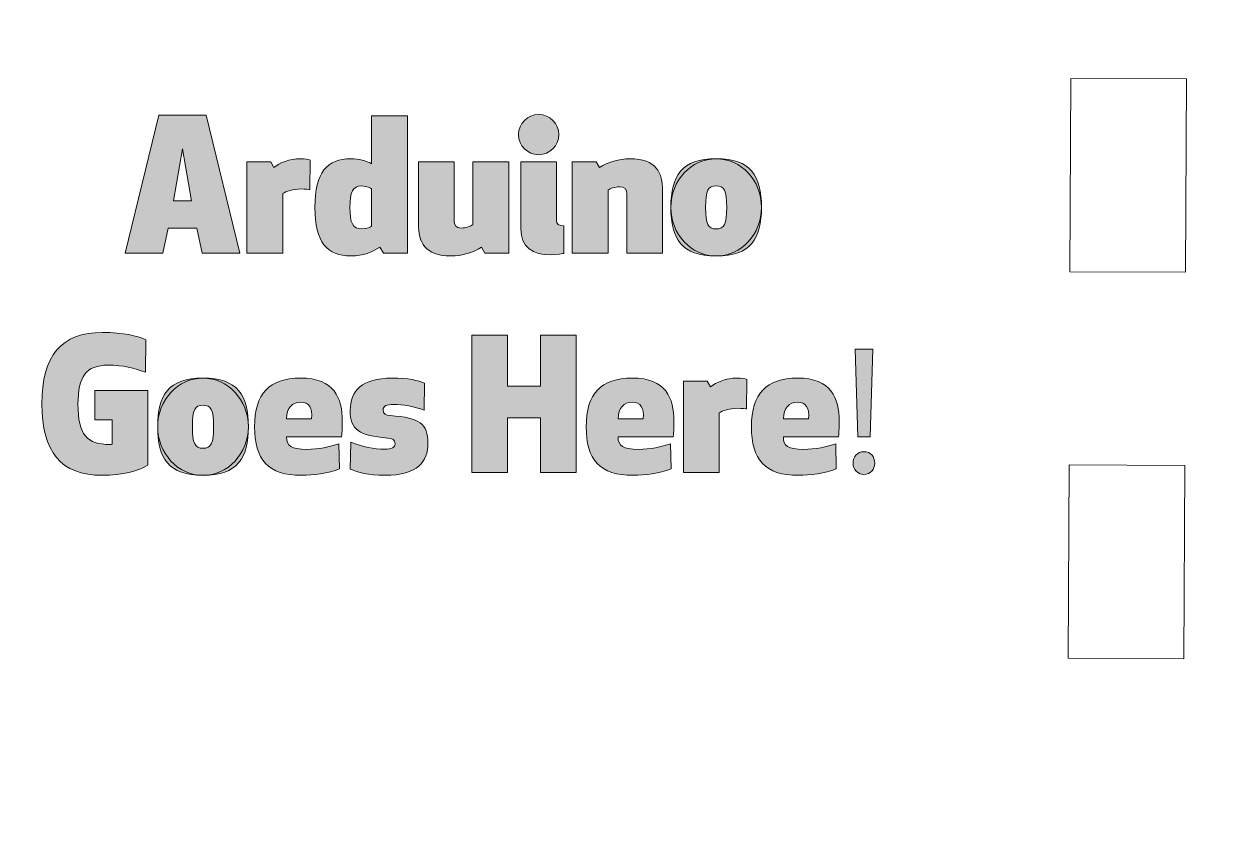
# Model space of a CAD drawing. Header units: millimetres. Extents: x 33 to 239, y -25 to 292.
# Drawn here: x 83.7 to 136.6, y 16.9 to 52.3 of the extents above; entities that cross this region are included whole.
import ezdxf

# ---------------------------------------------------------------- set-up
doc = ezdxf.new("R2010")
doc.units = ezdxf.units.MM
doc.header["$MEASUREMENT"] = 0
doc.layers.add('Layer 1', color=7, linetype='Continuous', lineweight=0)

msp = doc.modelspace()

# ---------------------------------------------------------------- hatches: boundary and pattern name
at = {"layer": 'Layer 1', "true_color": 0x000000, "transparency": 33554687}
h = msp.add_hatch(color=18, dxfattribs=at)
h.dxf.hatch_style = 2
edge = h.paths.add_edge_path()
edge.add_spline(control_points=[(90.032, 43.391), (90.032, 43.391), (89.808, 42.303), (89.808, 42.303), (89.808, 42.303), (88.161, 42.303), (88.161, 42.303), (88.161, 42.303), (89.633, 48.334), (89.633, 48.334), (89.633, 48.334), (91.696, 48.334), (91.696, 48.334), (91.696, 48.334), (93.168, 42.303), (93.168, 42.303), (93.168, 42.303), (91.52, 42.303), (91.52, 42.303), (91.52, 42.303), (91.296, 43.391), (91.296, 43.391), (91.296, 43.391), (90.032, 43.391), (90.032, 43.391)], knot_values=[0, 0, 0, 0, 1, 1, 1, 2, 2, 2, 3, 3, 3, 4, 4, 4, 5, 5, 5, 6, 6, 6, 7, 7, 7, 8, 8, 8, 8], degree=3, periodic=0)
edge = h.paths.add_edge_path()
edge.add_spline(control_points=[(90.665, 46.87), (90.665, 46.87), (90.273, 44.582), (90.273, 44.582), (90.273, 44.582), (91.056, 44.582), (91.056, 44.582), (91.056, 44.582), (90.665, 46.87), (90.665, 46.87)], knot_values=[0, 0, 0, 0, 1, 1, 1, 2, 2, 2, 3, 3, 3, 3], degree=3, periodic=0)
edge.add_line((90.665, 46.87), (90.665, 46.87))
h = msp.add_hatch(color=18, dxfattribs=at)
h.dxf.hatch_style = 2
edge = h.paths.add_edge_path()
edge.add_spline(control_points=[(99.464, 42.303), (99.464, 42.303), (99.296, 42.566), (99.296, 42.566), (98.96, 42.343), (98.568, 42.175), (98.033, 42.175), (96.993, 42.175), (96.456, 42.767), (96.456, 44.302), (96.456, 45.838), (96.993, 46.43), (98.033, 46.43), (98.392, 46.43), (98.688, 46.342), (98.936, 46.214), (98.936, 46.214), (98.936, 48.302), (98.936, 48.302), (98.936, 48.302), (100.504, 48.302), (100.504, 48.302), (100.504, 48.302), (100.504, 42.303), (100.504, 42.303), (100.504, 42.303), (99.464, 42.303), (99.464, 42.303)], knot_values=[0, 0, 0, 0, 1, 1, 1, 2, 2, 2, 3, 3, 3, 4, 4, 4, 5, 5, 5, 6, 6, 6, 7, 7, 7, 8, 8, 8, 9, 9, 9, 9], degree=3, periodic=0)
edge = h.paths.add_edge_path()
edge.add_spline(control_points=[(98.936, 45.118), (98.912, 45.134), (98.729, 45.238), (98.513, 45.238), (98.096, 45.238), (97.992, 44.974), (97.992, 44.302), (97.992, 43.622), (98.096, 43.358), (98.513, 43.358), (98.729, 43.358), (98.912, 43.463), (98.936, 43.478), (98.936, 43.478), (98.936, 45.118), (98.936, 45.118)], knot_values=[0, 0, 0, 0, 1, 1, 1, 2, 2, 2, 3, 3, 3, 4, 4, 4, 5, 5, 5, 5], degree=3, periodic=0)
edge.add_line((98.936, 45.118), (98.936, 45.118))
h = msp.add_hatch(color=18, dxfattribs=at)
h.dxf.hatch_style = 2
edge = h.paths.add_edge_path()
edge.add_spline(control_points=[(106.248, 48.366), (106.736, 48.366), (107.128, 47.974), (107.128, 47.486), (107.128, 46.998), (106.736, 46.606), (106.248, 46.606), (105.761, 46.606), (105.369, 46.998), (105.369, 47.486), (105.369, 47.974), (105.761, 48.366), (106.248, 48.366)], knot_values=[0, 0, 0, 0, 1, 1, 1, 2, 2, 2, 3, 3, 3, 4, 4, 4, 4], degree=3, periodic=0)
edge = h.paths.add_edge_path()
edge.add_spline(control_points=[(107.344, 42.287), (107.344, 42.287), (107.064, 42.223), (106.76, 42.223), (106.009, 42.223), (105.465, 42.559), (105.465, 43.366), (105.465, 43.366), (105.465, 46.302), (105.465, 46.302), (105.465, 46.302), (107.033, 46.302), (107.033, 46.302), (107.033, 46.302), (107.033, 43.734), (107.033, 43.734), (107.033, 43.575), (107.12, 43.495), (107.344, 43.495), (107.344, 43.495), (107.344, 42.287), (107.344, 42.287)], knot_values=[0, 0, 0, 0, 1, 1, 1, 2, 2, 2, 3, 3, 3, 4, 4, 4, 5, 5, 5, 6, 6, 6, 7, 7, 7, 7], degree=3, periodic=0)
edge.add_line((107.344, 42.287), (107.344, 42.287))
h = msp.add_hatch(color=18, dxfattribs=at)
h.dxf.hatch_style = 2
edge = h.paths.add_edge_path()
edge.add_spline(control_points=[(96.24, 45.078), (96.208, 45.086), (96.048, 45.11), (95.848, 45.11), (95.505, 45.11), (95.177, 44.998), (95.048, 44.91), (95.048, 44.91), (95.048, 42.303), (95.048, 42.303), (95.048, 42.303), (93.481, 42.303), (93.481, 42.303), (93.481, 42.303), (93.481, 46.302), (93.481, 46.302), (93.481, 46.302), (94.521, 46.302), (94.521, 46.302), (94.521, 46.302), (94.665, 46.046), (94.665, 46.046), (94.904, 46.254), (95.344, 46.43), (95.824, 46.43), (96.024, 46.43), (96.176, 46.406), (96.256, 46.366), (96.256, 46.366), (96.24, 45.078), (96.24, 45.078)], knot_values=[0, 0, 0, 0, 1, 1, 1, 2, 2, 2, 3, 3, 3, 4, 4, 4, 5, 5, 5, 6, 6, 6, 7, 7, 7, 8, 8, 8, 9, 9, 9, 10, 10, 10, 10], degree=3, periodic=0)
h = msp.add_hatch(color=18, dxfattribs=at)
h.dxf.hatch_style = 2
edge = h.paths.add_edge_path()
edge.add_spline(control_points=[(103.896, 42.303), (103.896, 42.303), (103.752, 42.559), (103.752, 42.559), (103.368, 42.318), (102.896, 42.175), (102.416, 42.175), (101.249, 42.175), (100.985, 42.79), (100.985, 43.575), (100.985, 43.575), (100.985, 46.302), (100.985, 46.302), (100.985, 46.302), (102.553, 46.302), (102.553, 46.302), (102.553, 46.302), (102.553, 43.719), (102.553, 43.719), (102.553, 43.518), (102.64, 43.398), (102.856, 43.398), (103.08, 43.398), (103.264, 43.478), (103.368, 43.542), (103.368, 43.542), (103.368, 46.302), (103.368, 46.302), (103.368, 46.302), (104.936, 46.302), (104.936, 46.302), (104.936, 46.302), (104.936, 42.303), (104.936, 42.303), (104.936, 42.303), (103.896, 42.303), (103.896, 42.303)], knot_values=[0, 0, 0, 0, 1, 1, 1, 2, 2, 2, 3, 3, 3, 4, 4, 4, 5, 5, 5, 6, 6, 6, 7, 7, 7, 8, 8, 8, 9, 9, 9, 10, 10, 10, 11, 11, 11, 12, 12, 12, 12], degree=3, periodic=0)
h = msp.add_hatch(color=18, dxfattribs=at)
h.dxf.hatch_style = 2
edge = h.paths.add_edge_path()
edge.add_spline(control_points=[(108.76, 46.302), (108.76, 46.302), (108.904, 46.046), (108.904, 46.046), (109.288, 46.286), (109.76, 46.43), (110.24, 46.43), (111.408, 46.43), (111.672, 45.814), (111.672, 45.03), (111.672, 45.03), (111.672, 42.303), (111.672, 42.303), (111.672, 42.303), (110.104, 42.303), (110.104, 42.303), (110.104, 42.303), (110.104, 44.886), (110.104, 44.886), (110.104, 45.086), (110.016, 45.206), (109.8, 45.206), (109.576, 45.206), (109.392, 45.126), (109.288, 45.062), (109.288, 45.062), (109.288, 42.303), (109.288, 42.303), (109.288, 42.303), (107.721, 42.303), (107.721, 42.303), (107.721, 42.303), (107.721, 46.302), (107.721, 46.302), (107.721, 46.302), (108.76, 46.302), (108.76, 46.302)], knot_values=[0, 0, 0, 0, 1, 1, 1, 2, 2, 2, 3, 3, 3, 4, 4, 4, 5, 5, 5, 6, 6, 6, 7, 7, 7, 8, 8, 8, 9, 9, 9, 10, 10, 10, 11, 11, 11, 12, 12, 12, 12], degree=3, periodic=0)
h = msp.add_hatch(color=18, dxfattribs=at)
h.dxf.hatch_style = 2
edge = h.paths.add_edge_path()
edge.add_spline(control_points=[(112.032, 44.302), (112.032, 45.686), (112.504, 46.43), (114.016, 46.43), (115.528, 46.43), (116, 45.686), (116, 44.302), (116, 42.919), (115.528, 42.175), (114.016, 42.175), (112.504, 42.175), (112.032, 42.919), (112.032, 44.302)], knot_values=[0, 0, 0, 0, 1, 1, 1, 2, 2, 2, 3, 3, 3, 4, 4, 4, 4], degree=3, periodic=0)
edge = h.paths.add_edge_path()
edge.add_spline(control_points=[(114.48, 44.302), (114.48, 45.038), (114.368, 45.246), (114.016, 45.246), (113.664, 45.246), (113.552, 45.038), (113.552, 44.302), (113.552, 43.567), (113.664, 43.358), (114.016, 43.358), (114.368, 43.358), (114.48, 43.567), (114.48, 44.302)], knot_values=[0, 0, 0, 0, 1, 1, 1, 2, 2, 2, 3, 3, 3, 4, 4, 4, 4], degree=3, periodic=0)
edge.add_line((114.48, 44.302), (114.48, 44.302))
h = msp.add_hatch(color=18, dxfattribs=at)
h.dxf.hatch_style = 2
edge = h.paths.add_edge_path()
edge.add_spline(control_points=[(84.513, 35.702), (84.513, 37.798), (85.337, 38.83), (87.168, 38.83), (88.064, 38.83), (88.68, 38.678), (89.056, 38.51), (89.056, 38.51), (89.04, 37.086), (89.04, 37.086), (88.552, 37.262), (88.072, 37.398), (87.4, 37.398), (86.441, 37.398), (86.088, 36.894), (86.088, 35.694), (86.088, 34.334), (86.496, 33.926), (87.48, 33.926), (87.529, 33.926), (87.584, 33.934), (87.584, 33.934), (87.584, 33.934), (87.584, 35.006), (87.584, 35.006), (87.584, 35.006), (86.833, 35.006), (86.833, 35.006), (86.833, 35.006), (86.833, 36.294), (86.833, 36.294), (86.833, 36.294), (89.152, 36.294), (89.152, 36.294), (89.152, 36.294), (89.152, 33.015), (89.152, 33.015), (88.752, 32.767), (88.032, 32.575), (87.152, 32.575), (85.337, 32.575), (84.513, 33.606), (84.513, 35.702)], knot_values=[0, 0, 0, 0, 1, 1, 1, 2, 2, 2, 3, 3, 3, 4, 4, 4, 5, 5, 5, 6, 6, 6, 7, 7, 7, 8, 8, 8, 9, 9, 9, 10, 10, 10, 11, 11, 11, 12, 12, 12, 13, 13, 13, 14, 14, 14, 14], degree=3, periodic=0)
h = msp.add_hatch(color=18, dxfattribs=at)
h.dxf.hatch_style = 2
h.paths.add_polyline_path([(106.328, 32.702), (106.328, 35.094), (104.888, 35.094), (104.888, 32.702), (103.32, 32.702), (103.32, 38.702), (104.888, 38.702), (104.888, 36.478), (106.328, 36.478), (106.328, 38.702), (107.896, 38.702), (107.896, 32.702)])
h = msp.add_hatch(color=18, dxfattribs=at)
h.dxf.hatch_style = 2
edge = h.paths.add_edge_path()
edge.add_spline(control_points=[(120.008, 33.11), (120.008, 33.398), (120.208, 33.606), (120.48, 33.606), (120.768, 33.606), (120.952, 33.398), (120.952, 33.11), (120.952, 32.83), (120.768, 32.615), (120.48, 32.615), (120.2, 32.615), (120.008, 32.83), (120.008, 33.11)], knot_values=[0, 0, 0, 0, 1, 1, 1, 2, 2, 2, 3, 3, 3, 4, 4, 4, 4], degree=3, periodic=0)
edge = h.paths.add_edge_path()
edge.add_spline(control_points=[(120.208, 34.254), (120.208, 34.254), (120.096, 38.094), (120.096, 38.094), (120.096, 38.094), (120.864, 38.094), (120.864, 38.094), (120.864, 38.094), (120.752, 34.254), (120.752, 34.254), (120.752, 34.254), (120.208, 34.254), (120.208, 34.254)], knot_values=[0, 0, 0, 0, 1, 1, 1, 2, 2, 2, 3, 3, 3, 4, 4, 4, 4], degree=3, periodic=0)
edge.add_line((120.208, 34.254), (120.208, 34.254))
h = msp.add_hatch(color=18, dxfattribs=at)
h.dxf.hatch_style = 2
edge = h.paths.add_edge_path()
edge.add_spline(control_points=[(89.577, 34.702), (89.577, 36.086), (90.049, 36.83), (91.56, 36.83), (93.072, 36.83), (93.544, 36.086), (93.544, 34.702), (93.544, 33.318), (93.072, 32.575), (91.56, 32.575), (90.049, 32.575), (89.577, 33.318), (89.577, 34.702)], knot_values=[0, 0, 0, 0, 1, 1, 1, 2, 2, 2, 3, 3, 3, 4, 4, 4, 4], degree=3, periodic=0)
edge = h.paths.add_edge_path()
edge.add_spline(control_points=[(92.024, 34.702), (92.024, 35.438), (91.912, 35.646), (91.56, 35.646), (91.209, 35.646), (91.097, 35.438), (91.097, 34.702), (91.097, 33.966), (91.209, 33.758), (91.56, 33.758), (91.912, 33.758), (92.024, 33.966), (92.024, 34.702)], knot_values=[0, 0, 0, 0, 1, 1, 1, 2, 2, 2, 3, 3, 3, 4, 4, 4, 4], degree=3, periodic=0)
edge.add_line((92.024, 34.702), (92.024, 34.702))
h = msp.add_hatch(color=18, dxfattribs=at)
h.dxf.hatch_style = 2
edge = h.paths.add_edge_path()
edge.add_spline(control_points=[(95.217, 34.254), (95.2, 33.87), (95.424, 33.711), (96.096, 33.711), (96.608, 33.711), (97.128, 33.822), (97.504, 33.95), (97.504, 33.95), (97.528, 32.854), (97.528, 32.854), (97.04, 32.655), (96.368, 32.575), (95.88, 32.575), (94.4, 32.575), (93.816, 33.254), (93.816, 34.702), (93.816, 36.15), (94.457, 36.83), (95.833, 36.83), (97.304, 36.83), (97.656, 35.958), (97.656, 34.942), (97.656, 34.726), (97.648, 34.486), (97.624, 34.254), (97.624, 34.254), (95.217, 34.254), (95.217, 34.254)], knot_values=[0, 0, 0, 0, 1, 1, 1, 2, 2, 2, 3, 3, 3, 4, 4, 4, 5, 5, 5, 6, 6, 6, 7, 7, 7, 8, 8, 8, 9, 9, 9, 9], degree=3, periodic=0)
edge = h.paths.add_edge_path()
edge.add_spline(control_points=[(95.217, 35.054), (95.217, 35.054), (96.312, 35.054), (96.312, 35.054), (96.368, 35.518), (96.192, 35.774), (95.833, 35.774), (95.48, 35.774), (95.209, 35.534), (95.217, 35.054)], knot_values=[0, 0, 0, 0, 1, 1, 1, 2, 2, 2, 3, 3, 3, 3], degree=3, periodic=0)
edge.add_line((95.217, 35.054), (95.217, 35.054))
h = msp.add_hatch(color=18, dxfattribs=at)
h.dxf.hatch_style = 2
edge = h.paths.add_edge_path()
edge.add_spline(control_points=[(101.232, 35.422), (100.808, 35.59), (100.328, 35.678), (99.888, 35.678), (99.608, 35.678), (99.441, 35.614), (99.441, 35.438), (99.441, 35.254), (99.568, 35.206), (99.752, 35.19), (101.064, 35.086), (101.4, 34.854), (101.4, 33.974), (101.4, 33.182), (100.96, 32.575), (99.528, 32.575), (98.768, 32.575), (98.336, 32.71), (98.001, 32.846), (98.001, 32.846), (98.025, 34.03), (98.025, 34.03), (98.529, 33.822), (99.049, 33.718), (99.513, 33.718), (99.8, 33.718), (99.968, 33.783), (99.968, 33.958), (99.968, 34.142), (99.841, 34.19), (99.648, 34.206), (98.368, 34.318), (98.001, 34.558), (98.001, 35.422), (98.001, 36.262), (98.52, 36.83), (99.824, 36.83), (100.568, 36.83), (100.96, 36.726), (101.256, 36.606), (101.256, 36.606), (101.232, 35.422), (101.232, 35.422)], knot_values=[0, 0, 0, 0, 1, 1, 1, 2, 2, 2, 3, 3, 3, 4, 4, 4, 5, 5, 5, 6, 6, 6, 7, 7, 7, 8, 8, 8, 9, 9, 9, 10, 10, 10, 11, 11, 11, 12, 12, 12, 13, 13, 13, 14, 14, 14, 14], degree=3, periodic=0)
h = msp.add_hatch(color=18, dxfattribs=at)
h.dxf.hatch_style = 2
edge = h.paths.add_edge_path()
edge.add_spline(control_points=[(109.728, 34.254), (109.712, 33.87), (109.936, 33.711), (110.608, 33.711), (111.12, 33.711), (111.64, 33.822), (112.016, 33.95), (112.016, 33.95), (112.04, 32.854), (112.04, 32.854), (111.552, 32.655), (110.88, 32.575), (110.392, 32.575), (108.912, 32.575), (108.328, 33.254), (108.328, 34.702), (108.328, 36.15), (108.968, 36.83), (110.344, 36.83), (111.816, 36.83), (112.168, 35.958), (112.168, 34.942), (112.168, 34.726), (112.16, 34.486), (112.136, 34.254), (112.136, 34.254), (109.728, 34.254), (109.728, 34.254)], knot_values=[0, 0, 0, 0, 1, 1, 1, 2, 2, 2, 3, 3, 3, 4, 4, 4, 5, 5, 5, 6, 6, 6, 7, 7, 7, 8, 8, 8, 9, 9, 9, 9], degree=3, periodic=0)
edge = h.paths.add_edge_path()
edge.add_spline(control_points=[(109.728, 35.054), (109.728, 35.054), (110.824, 35.054), (110.824, 35.054), (110.88, 35.518), (110.704, 35.774), (110.344, 35.774), (109.992, 35.774), (109.72, 35.534), (109.728, 35.054)], knot_values=[0, 0, 0, 0, 1, 1, 1, 2, 2, 2, 3, 3, 3, 3], degree=3, periodic=0)
edge.add_line((109.728, 35.054), (109.728, 35.054))
h = msp.add_hatch(color=18, dxfattribs=at)
h.dxf.hatch_style = 2
edge = h.paths.add_edge_path()
edge.add_spline(control_points=[(115.344, 35.478), (115.312, 35.486), (115.152, 35.51), (114.952, 35.51), (114.608, 35.51), (114.28, 35.398), (114.152, 35.31), (114.152, 35.31), (114.152, 32.702), (114.152, 32.702), (114.152, 32.702), (112.584, 32.702), (112.584, 32.702), (112.584, 32.702), (112.584, 36.702), (112.584, 36.702), (112.584, 36.702), (113.624, 36.702), (113.624, 36.702), (113.624, 36.702), (113.768, 36.446), (113.768, 36.446), (114.008, 36.654), (114.448, 36.83), (114.928, 36.83), (115.128, 36.83), (115.28, 36.806), (115.36, 36.766), (115.36, 36.766), (115.344, 35.478), (115.344, 35.478)], knot_values=[0, 0, 0, 0, 1, 1, 1, 2, 2, 2, 3, 3, 3, 4, 4, 4, 5, 5, 5, 6, 6, 6, 7, 7, 7, 8, 8, 8, 9, 9, 9, 10, 10, 10, 10], degree=3, periodic=0)
h = msp.add_hatch(color=18, dxfattribs=at)
h.dxf.hatch_style = 2
edge = h.paths.add_edge_path()
edge.add_spline(control_points=[(116.96, 34.254), (116.944, 33.87), (117.168, 33.711), (117.84, 33.711), (118.352, 33.711), (118.872, 33.822), (119.248, 33.95), (119.248, 33.95), (119.272, 32.854), (119.272, 32.854), (118.784, 32.655), (118.112, 32.575), (117.624, 32.575), (116.144, 32.575), (115.56, 33.254), (115.56, 34.702), (115.56, 36.15), (116.2, 36.83), (117.576, 36.83), (119.048, 36.83), (119.4, 35.958), (119.4, 34.942), (119.4, 34.726), (119.392, 34.486), (119.368, 34.254), (119.368, 34.254), (116.96, 34.254), (116.96, 34.254)], knot_values=[0, 0, 0, 0, 1, 1, 1, 2, 2, 2, 3, 3, 3, 4, 4, 4, 5, 5, 5, 6, 6, 6, 7, 7, 7, 8, 8, 8, 9, 9, 9, 9], degree=3, periodic=0)
edge = h.paths.add_edge_path()
edge.add_spline(control_points=[(116.96, 35.054), (116.96, 35.054), (118.056, 35.054), (118.056, 35.054), (118.112, 35.518), (117.936, 35.774), (117.576, 35.774), (117.224, 35.774), (116.952, 35.534), (116.96, 35.054)], knot_values=[0, 0, 0, 0, 1, 1, 1, 2, 2, 2, 3, 3, 3, 3], degree=3, periodic=0)
edge.add_line((116.96, 35.054), (116.96, 35.054))

# ---------------------------------------------------------------- linework, layer by layer
at = {"layer": 'Layer 1', "color": 1, "lineweight": 0, "true_color": 0xff0000}
for points in [[(134.593, 49.923), (134.558, 41.465), (129.493, 41.486), (129.529, 49.943)], [(134.487, 24.55), (129.423, 24.57), (129.458, 33.028), (134.523, 33.007)]]:
    msp.add_lwpolyline(points, close=True, dxfattribs=at)
at = {"layer": 'Layer 1', "color": 18, "lineweight": 0, "true_color": 0x000000}
for points in [[(90.032, 43.391), (89.808, 42.303), (88.161, 42.303), (89.633, 48.334), (91.696, 48.334), (93.168, 42.303), (91.52, 42.303), (91.296, 43.391)], [(90.665, 46.87), (90.273, 44.582), (91.056, 44.582)], [(106.328, 32.702), (106.328, 35.094), (104.888, 35.094), (104.888, 32.702), (103.32, 32.702), (103.32, 38.702), (104.888, 38.702), (104.888, 36.478), (106.328, 36.478), (106.328, 38.702), (107.896, 38.702), (107.896, 32.702)], [(120.208, 34.254), (120.096, 38.094), (120.864, 38.094), (120.752, 34.254)]]:
    msp.add_lwpolyline(points, close=True, dxfattribs=at)
at = {"layer": 'Layer 1'}
msp.add_lwpolyline([(106.328, 32.702), (106.328, 35.094), (104.888, 35.094), (104.888, 32.702), (103.32, 32.702), (103.32, 38.702), (104.888, 38.702), (104.888, 36.478), (106.328, 36.478), (106.328, 38.702), (107.896, 38.702), (107.896, 32.702)], close=True, dxfattribs=at)
at = {"layer": 'Layer 1', "color": 18, "lineweight": 0, "true_color": 0x000000}
msp.add_circle((106.248, 47.486), 0.88, dxfattribs=at)
for centre in [(114.016, 44.302), (91.56, 34.702)]:
    msp.add_ellipse(centre, major_axis=(0, 2.128), ratio=0.932319, dxfattribs=at)
at = {"layer": 'Layer 1', "color": 1, "lineweight": 0, "true_color": 0xff0000}
msp.add_open_spline([(55.004, 164.67), (54.505, 164.437), (54.179, 163.824), (53.784, 163.377), (46.689, 155.338), (44.613, 145.648), (46.744, 135.643), (48.354, 128.081), (51.803, 120.848), (54.932, 113.686), (58.843, 104.736), (62.616, 95.68), (60.35, 85.814), (58.883, 79.421), (56.229, 73.208), (53.423, 67.236), (48.821, 57.445), (43.129, 48.144), (38.876, 38.216), (33.754, 26.259), (33.221, 14.122), (41.507, 2.943), (48.409, -6.367), (57.182, -13.356), (67.958, -17.687), (76.767, -21.227), (86.039, -22.716), (95.445, -23.577), (108.229, -24.747), (120.995, -24.729), (133.485, -21.576), (143.405, -19.071), (152.687, -14.934), (159.557, -6.916), (168.937, 4.029), (170.191, 16.693), (165.406, 29.661), (161.427, 40.447), (156.276, 50.827), (151.242, 61.191), (145.86, 72.27), (145.642, 83.103), (151.196, 94.126), (152.902, 97.511), (154.437, 101.029), (155.601, 104.632), (158.061, 112.244), (158.272, 119.884), (154.375, 127.156), (153.012, 129.698), (150.979, 132.424), (147.698, 131.048), (144.843, 129.85), (142.275, 127.936), (141.827, 124.041), (141.455, 120.803), (140.282, 117.562), (138.954, 114.547), (138.613, 113.771), (136.404, 109.205), (131.733, 107.184), (125.484, 104.479), (119.038, 108.172), (118.74, 108.349), (110.098, 113.476), (109.61, 126.344), (109.418, 131.386), (109.333, 133.632), (109.449, 135.482), (109.56, 136.691)], degree=3, knots=[0, 0, 0, 0, 1, 1, 1, 2, 2, 2, 3, 3, 3, 4, 4, 4, 5, 5, 5, 6, 6, 6, 7, 7, 7, 8, 8, 8, 9, 9, 9, 10, 10, 10, 11, 11, 11, 12, 12, 12, 13, 13, 13, 14, 14, 14, 15, 15, 15, 16, 16, 16, 17, 17, 17, 18, 18, 18, 19, 19, 19, 20, 20, 20, 21, 21, 21, 22, 22, 22, 23, 23, 23, 23], dxfattribs=at)
at = {"layer": 'Layer 1'}
for points, knots in [([(90.032, 43.391), (90.032, 43.391), (89.808, 42.303), (89.808, 42.303), (89.808, 42.303), (88.161, 42.303), (88.161, 42.303), (88.161, 42.303), (89.633, 48.334), (89.633, 48.334), (89.633, 48.334), (91.696, 48.334), (91.696, 48.334), (91.696, 48.334), (93.168, 42.303), (93.168, 42.303), (93.168, 42.303), (91.52, 42.303), (91.52, 42.303), (91.52, 42.303), (91.296, 43.391), (91.296, 43.391), (91.296, 43.391), (90.032, 43.391), (90.032, 43.391)], [0, 0, 0, 0, 1, 1, 1, 2, 2, 2, 3, 3, 3, 4, 4, 4, 5, 5, 5, 6, 6, 6, 7, 7, 7, 8, 8, 8, 8]), ([(99.464, 42.303), (99.464, 42.303), (99.296, 42.566), (99.296, 42.566), (98.96, 42.343), (98.568, 42.175), (98.033, 42.175), (96.993, 42.175), (96.456, 42.767), (96.456, 44.302), (96.456, 45.838), (96.993, 46.43), (98.033, 46.43), (98.392, 46.43), (98.688, 46.342), (98.936, 46.214), (98.936, 46.214), (98.936, 48.302), (98.936, 48.302), (98.936, 48.302), (100.504, 48.302), (100.504, 48.302), (100.504, 48.302), (100.504, 42.303), (100.504, 42.303), (100.504, 42.303), (99.464, 42.303), (99.464, 42.303)], [0, 0, 0, 0, 1, 1, 1, 2, 2, 2, 3, 3, 3, 4, 4, 4, 5, 5, 5, 6, 6, 6, 7, 7, 7, 8, 8, 8, 9, 9, 9, 9]), ([(106.248, 48.366), (106.736, 48.366), (107.128, 47.974), (107.128, 47.486), (107.128, 46.998), (106.736, 46.606), (106.248, 46.606), (105.761, 46.606), (105.369, 46.998), (105.369, 47.486), (105.369, 47.974), (105.761, 48.366), (106.248, 48.366)], [0, 0, 0, 0, 1, 1, 1, 2, 2, 2, 3, 3, 3, 4, 4, 4, 4]), ([(90.665, 46.87), (90.665, 46.87), (90.273, 44.582), (90.273, 44.582), (90.273, 44.582), (91.056, 44.582), (91.056, 44.582), (91.056, 44.582), (90.665, 46.87), (90.665, 46.87)], [0, 0, 0, 0, 1, 1, 1, 2, 2, 2, 3, 3, 3, 3]), ([(96.24, 45.078), (96.208, 45.086), (96.048, 45.11), (95.848, 45.11), (95.505, 45.11), (95.177, 44.998), (95.048, 44.91), (95.048, 44.91), (95.048, 42.303), (95.048, 42.303), (95.048, 42.303), (93.481, 42.303), (93.481, 42.303), (93.481, 42.303), (93.481, 46.302), (93.481, 46.302), (93.481, 46.302), (94.521, 46.302), (94.521, 46.302), (94.521, 46.302), (94.665, 46.046), (94.665, 46.046), (94.904, 46.254), (95.344, 46.43), (95.824, 46.43), (96.024, 46.43), (96.176, 46.406), (96.256, 46.366), (96.256, 46.366), (96.24, 45.078), (96.24, 45.078)], [0, 0, 0, 0, 1, 1, 1, 2, 2, 2, 3, 3, 3, 4, 4, 4, 5, 5, 5, 6, 6, 6, 7, 7, 7, 8, 8, 8, 9, 9, 9, 10, 10, 10, 10]), ([(103.896, 42.303), (103.896, 42.303), (103.752, 42.559), (103.752, 42.559), (103.368, 42.318), (102.896, 42.175), (102.416, 42.175), (101.249, 42.175), (100.985, 42.79), (100.985, 43.575), (100.985, 43.575), (100.985, 46.302), (100.985, 46.302), (100.985, 46.302), (102.553, 46.302), (102.553, 46.302), (102.553, 46.302), (102.553, 43.719), (102.553, 43.719), (102.553, 43.518), (102.64, 43.398), (102.856, 43.398), (103.08, 43.398), (103.264, 43.478), (103.368, 43.542), (103.368, 43.542), (103.368, 46.302), (103.368, 46.302), (103.368, 46.302), (104.936, 46.302), (104.936, 46.302), (104.936, 46.302), (104.936, 42.303), (104.936, 42.303), (104.936, 42.303), (103.896, 42.303), (103.896, 42.303)], [0, 0, 0, 0, 1, 1, 1, 2, 2, 2, 3, 3, 3, 4, 4, 4, 5, 5, 5, 6, 6, 6, 7, 7, 7, 8, 8, 8, 9, 9, 9, 10, 10, 10, 11, 11, 11, 12, 12, 12, 12]), ([(107.344, 42.287), (107.344, 42.287), (107.064, 42.223), (106.76, 42.223), (106.009, 42.223), (105.465, 42.559), (105.465, 43.366), (105.465, 43.366), (105.465, 46.302), (105.465, 46.302), (105.465, 46.302), (107.033, 46.302), (107.033, 46.302), (107.033, 46.302), (107.033, 43.734), (107.033, 43.734), (107.033, 43.575), (107.12, 43.495), (107.344, 43.495), (107.344, 43.495), (107.344, 42.287), (107.344, 42.287)], [0, 0, 0, 0, 1, 1, 1, 2, 2, 2, 3, 3, 3, 4, 4, 4, 5, 5, 5, 6, 6, 6, 7, 7, 7, 7]), ([(108.76, 46.302), (108.76, 46.302), (108.904, 46.046), (108.904, 46.046), (109.288, 46.286), (109.76, 46.43), (110.24, 46.43), (111.408, 46.43), (111.672, 45.814), (111.672, 45.03), (111.672, 45.03), (111.672, 42.303), (111.672, 42.303), (111.672, 42.303), (110.104, 42.303), (110.104, 42.303), (110.104, 42.303), (110.104, 44.886), (110.104, 44.886), (110.104, 45.086), (110.016, 45.206), (109.8, 45.206), (109.576, 45.206), (109.392, 45.126), (109.288, 45.062), (109.288, 45.062), (109.288, 42.303), (109.288, 42.303), (109.288, 42.303), (107.721, 42.303), (107.721, 42.303), (107.721, 42.303), (107.721, 46.302), (107.721, 46.302), (107.721, 46.302), (108.76, 46.302), (108.76, 46.302)], [0, 0, 0, 0, 1, 1, 1, 2, 2, 2, 3, 3, 3, 4, 4, 4, 5, 5, 5, 6, 6, 6, 7, 7, 7, 8, 8, 8, 9, 9, 9, 10, 10, 10, 11, 11, 11, 12, 12, 12, 12]), ([(112.032, 44.302), (112.032, 45.686), (112.504, 46.43), (114.016, 46.43), (115.528, 46.43), (116, 45.686), (116, 44.302), (116, 42.919), (115.528, 42.175), (114.016, 42.175), (112.504, 42.175), (112.032, 42.919), (112.032, 44.302)], [0, 0, 0, 0, 1, 1, 1, 2, 2, 2, 3, 3, 3, 4, 4, 4, 4]), ([(98.936, 45.118), (98.912, 45.134), (98.729, 45.238), (98.513, 45.238), (98.096, 45.238), (97.992, 44.974), (97.992, 44.302), (97.992, 43.622), (98.096, 43.358), (98.513, 43.358), (98.729, 43.358), (98.912, 43.463), (98.936, 43.478), (98.936, 43.478), (98.936, 45.118), (98.936, 45.118)], [0, 0, 0, 0, 1, 1, 1, 2, 2, 2, 3, 3, 3, 4, 4, 4, 5, 5, 5, 5]), ([(114.48, 44.302), (114.48, 45.038), (114.368, 45.246), (114.016, 45.246), (113.664, 45.246), (113.552, 45.038), (113.552, 44.302), (113.552, 43.567), (113.664, 43.358), (114.016, 43.358), (114.368, 43.358), (114.48, 43.567), (114.48, 44.302)], [0, 0, 0, 0, 1, 1, 1, 2, 2, 2, 3, 3, 3, 4, 4, 4, 4]), ([(84.513, 35.702), (84.513, 37.798), (85.337, 38.83), (87.168, 38.83), (88.064, 38.83), (88.68, 38.678), (89.056, 38.51), (89.056, 38.51), (89.04, 37.086), (89.04, 37.086), (88.552, 37.262), (88.072, 37.398), (87.4, 37.398), (86.441, 37.398), (86.088, 36.894), (86.088, 35.694), (86.088, 34.334), (86.496, 33.926), (87.48, 33.926), (87.529, 33.926), (87.584, 33.934), (87.584, 33.934), (87.584, 33.934), (87.584, 35.006), (87.584, 35.006), (87.584, 35.006), (86.833, 35.006), (86.833, 35.006), (86.833, 35.006), (86.833, 36.294), (86.833, 36.294), (86.833, 36.294), (89.152, 36.294), (89.152, 36.294), (89.152, 36.294), (89.152, 33.015), (89.152, 33.015), (88.752, 32.767), (88.032, 32.575), (87.152, 32.575), (85.337, 32.575), (84.513, 33.606), (84.513, 35.702)], [0, 0, 0, 0, 1, 1, 1, 2, 2, 2, 3, 3, 3, 4, 4, 4, 5, 5, 5, 6, 6, 6, 7, 7, 7, 8, 8, 8, 9, 9, 9, 10, 10, 10, 11, 11, 11, 12, 12, 12, 13, 13, 13, 14, 14, 14, 14]), ([(120.208, 34.254), (120.208, 34.254), (120.096, 38.094), (120.096, 38.094), (120.096, 38.094), (120.864, 38.094), (120.864, 38.094), (120.864, 38.094), (120.752, 34.254), (120.752, 34.254), (120.752, 34.254), (120.208, 34.254), (120.208, 34.254)], [0, 0, 0, 0, 1, 1, 1, 2, 2, 2, 3, 3, 3, 4, 4, 4, 4]), ([(89.577, 34.702), (89.577, 36.086), (90.049, 36.83), (91.56, 36.83), (93.072, 36.83), (93.544, 36.086), (93.544, 34.702), (93.544, 33.318), (93.072, 32.575), (91.56, 32.575), (90.049, 32.575), (89.577, 33.318), (89.577, 34.702)], [0, 0, 0, 0, 1, 1, 1, 2, 2, 2, 3, 3, 3, 4, 4, 4, 4]), ([(95.217, 34.254), (95.2, 33.87), (95.424, 33.711), (96.096, 33.711), (96.608, 33.711), (97.128, 33.822), (97.504, 33.95), (97.504, 33.95), (97.528, 32.854), (97.528, 32.854), (97.04, 32.655), (96.368, 32.575), (95.88, 32.575), (94.4, 32.575), (93.816, 33.254), (93.816, 34.702), (93.816, 36.15), (94.457, 36.83), (95.833, 36.83), (97.304, 36.83), (97.656, 35.958), (97.656, 34.942), (97.656, 34.726), (97.648, 34.486), (97.624, 34.254), (97.624, 34.254), (95.217, 34.254), (95.217, 34.254)], [0, 0, 0, 0, 1, 1, 1, 2, 2, 2, 3, 3, 3, 4, 4, 4, 5, 5, 5, 6, 6, 6, 7, 7, 7, 8, 8, 8, 9, 9, 9, 9]), ([(101.232, 35.422), (100.808, 35.59), (100.328, 35.678), (99.888, 35.678), (99.608, 35.678), (99.441, 35.614), (99.441, 35.438), (99.441, 35.254), (99.568, 35.206), (99.752, 35.19), (101.064, 35.086), (101.4, 34.854), (101.4, 33.974), (101.4, 33.182), (100.96, 32.575), (99.528, 32.575), (98.768, 32.575), (98.336, 32.71), (98.001, 32.846), (98.001, 32.846), (98.025, 34.03), (98.025, 34.03), (98.529, 33.822), (99.049, 33.718), (99.513, 33.718), (99.8, 33.718), (99.968, 33.783), (99.968, 33.958), (99.968, 34.142), (99.841, 34.19), (99.648, 34.206), (98.368, 34.318), (98.001, 34.558), (98.001, 35.422), (98.001, 36.262), (98.52, 36.83), (99.824, 36.83), (100.568, 36.83), (100.96, 36.726), (101.256, 36.606), (101.256, 36.606), (101.232, 35.422), (101.232, 35.422)], [0, 0, 0, 0, 1, 1, 1, 2, 2, 2, 3, 3, 3, 4, 4, 4, 5, 5, 5, 6, 6, 6, 7, 7, 7, 8, 8, 8, 9, 9, 9, 10, 10, 10, 11, 11, 11, 12, 12, 12, 13, 13, 13, 14, 14, 14, 14]), ([(109.728, 34.254), (109.712, 33.87), (109.936, 33.711), (110.608, 33.711), (111.12, 33.711), (111.64, 33.822), (112.016, 33.95), (112.016, 33.95), (112.04, 32.854), (112.04, 32.854), (111.552, 32.655), (110.88, 32.575), (110.392, 32.575), (108.912, 32.575), (108.328, 33.254), (108.328, 34.702), (108.328, 36.15), (108.968, 36.83), (110.344, 36.83), (111.816, 36.83), (112.168, 35.958), (112.168, 34.942), (112.168, 34.726), (112.16, 34.486), (112.136, 34.254), (112.136, 34.254), (109.728, 34.254), (109.728, 34.254)], [0, 0, 0, 0, 1, 1, 1, 2, 2, 2, 3, 3, 3, 4, 4, 4, 5, 5, 5, 6, 6, 6, 7, 7, 7, 8, 8, 8, 9, 9, 9, 9]), ([(115.344, 35.478), (115.312, 35.486), (115.152, 35.51), (114.952, 35.51), (114.608, 35.51), (114.28, 35.398), (114.152, 35.31), (114.152, 35.31), (114.152, 32.702), (114.152, 32.702), (114.152, 32.702), (112.584, 32.702), (112.584, 32.702), (112.584, 32.702), (112.584, 36.702), (112.584, 36.702), (112.584, 36.702), (113.624, 36.702), (113.624, 36.702), (113.624, 36.702), (113.768, 36.446), (113.768, 36.446), (114.008, 36.654), (114.448, 36.83), (114.928, 36.83), (115.128, 36.83), (115.28, 36.806), (115.36, 36.766), (115.36, 36.766), (115.344, 35.478), (115.344, 35.478)], [0, 0, 0, 0, 1, 1, 1, 2, 2, 2, 3, 3, 3, 4, 4, 4, 5, 5, 5, 6, 6, 6, 7, 7, 7, 8, 8, 8, 9, 9, 9, 10, 10, 10, 10]), ([(116.96, 34.254), (116.944, 33.87), (117.168, 33.711), (117.84, 33.711), (118.352, 33.711), (118.872, 33.822), (119.248, 33.95), (119.248, 33.95), (119.272, 32.854), (119.272, 32.854), (118.784, 32.655), (118.112, 32.575), (117.624, 32.575), (116.144, 32.575), (115.56, 33.254), (115.56, 34.702), (115.56, 36.15), (116.2, 36.83), (117.576, 36.83), (119.048, 36.83), (119.4, 35.958), (119.4, 34.942), (119.4, 34.726), (119.392, 34.486), (119.368, 34.254), (119.368, 34.254), (116.96, 34.254), (116.96, 34.254)], [0, 0, 0, 0, 1, 1, 1, 2, 2, 2, 3, 3, 3, 4, 4, 4, 5, 5, 5, 6, 6, 6, 7, 7, 7, 8, 8, 8, 9, 9, 9, 9]), ([(92.024, 34.702), (92.024, 35.438), (91.912, 35.646), (91.56, 35.646), (91.209, 35.646), (91.097, 35.438), (91.097, 34.702), (91.097, 33.966), (91.209, 33.758), (91.56, 33.758), (91.912, 33.758), (92.024, 33.966), (92.024, 34.702)], [0, 0, 0, 0, 1, 1, 1, 2, 2, 2, 3, 3, 3, 4, 4, 4, 4]), ([(95.217, 35.054), (95.217, 35.054), (96.312, 35.054), (96.312, 35.054), (96.368, 35.518), (96.192, 35.774), (95.833, 35.774), (95.48, 35.774), (95.209, 35.534), (95.217, 35.054)], [0, 0, 0, 0, 1, 1, 1, 2, 2, 2, 3, 3, 3, 3]), ([(109.728, 35.054), (109.728, 35.054), (110.824, 35.054), (110.824, 35.054), (110.88, 35.518), (110.704, 35.774), (110.344, 35.774), (109.992, 35.774), (109.72, 35.534), (109.728, 35.054)], [0, 0, 0, 0, 1, 1, 1, 2, 2, 2, 3, 3, 3, 3]), ([(116.96, 35.054), (116.96, 35.054), (118.056, 35.054), (118.056, 35.054), (118.112, 35.518), (117.936, 35.774), (117.576, 35.774), (117.224, 35.774), (116.952, 35.534), (116.96, 35.054)], [0, 0, 0, 0, 1, 1, 1, 2, 2, 2, 3, 3, 3, 3]), ([(120.008, 33.11), (120.008, 33.398), (120.208, 33.606), (120.48, 33.606), (120.768, 33.606), (120.952, 33.398), (120.952, 33.11), (120.952, 32.83), (120.768, 32.615), (120.48, 32.615), (120.2, 32.615), (120.008, 32.83), (120.008, 33.11)], [0, 0, 0, 0, 1, 1, 1, 2, 2, 2, 3, 3, 3, 4, 4, 4, 4])]:
    msp.add_open_spline(points, degree=3, knots=knots, dxfattribs=at)
at = {"layer": 'Layer 1', "color": 18, "lineweight": 0, "true_color": 0x000000}
for points, knots in [([(99.464, 42.303), (99.464, 42.303), (99.296, 42.566), (99.296, 42.566), (98.96, 42.343), (98.568, 42.175), (98.033, 42.175), (96.993, 42.175), (96.456, 42.767), (96.456, 44.302), (96.456, 45.838), (96.993, 46.43), (98.033, 46.43), (98.392, 46.43), (98.688, 46.342), (98.936, 46.214), (98.936, 46.214), (98.936, 48.302), (98.936, 48.302), (98.936, 48.302), (100.504, 48.302), (100.504, 48.302), (100.504, 48.302), (100.504, 42.303), (100.504, 42.303), (100.504, 42.303), (99.464, 42.303), (99.464, 42.303)], [0, 0, 0, 0, 1, 1, 1, 2, 2, 2, 3, 3, 3, 4, 4, 4, 5, 5, 5, 6, 6, 6, 7, 7, 7, 8, 8, 8, 9, 9, 9, 9]), ([(96.24, 45.078), (96.208, 45.086), (96.048, 45.11), (95.848, 45.11), (95.505, 45.11), (95.177, 44.998), (95.048, 44.91), (95.048, 44.91), (95.048, 42.303), (95.048, 42.303), (95.048, 42.303), (93.481, 42.303), (93.481, 42.303), (93.481, 42.303), (93.481, 46.302), (93.481, 46.302), (93.481, 46.302), (94.521, 46.302), (94.521, 46.302), (94.521, 46.302), (94.665, 46.046), (94.665, 46.046), (94.904, 46.254), (95.344, 46.43), (95.824, 46.43), (96.024, 46.43), (96.176, 46.406), (96.256, 46.366), (96.256, 46.366), (96.24, 45.078), (96.24, 45.078)], [0, 0, 0, 0, 1, 1, 1, 2, 2, 2, 3, 3, 3, 4, 4, 4, 5, 5, 5, 6, 6, 6, 7, 7, 7, 8, 8, 8, 9, 9, 9, 10, 10, 10, 10]), ([(103.896, 42.303), (103.896, 42.303), (103.752, 42.559), (103.752, 42.559), (103.368, 42.318), (102.896, 42.175), (102.416, 42.175), (101.249, 42.175), (100.985, 42.79), (100.985, 43.575), (100.985, 43.575), (100.985, 46.302), (100.985, 46.302), (100.985, 46.302), (102.553, 46.302), (102.553, 46.302), (102.553, 46.302), (102.553, 43.719), (102.553, 43.719), (102.553, 43.518), (102.64, 43.398), (102.856, 43.398), (103.08, 43.398), (103.264, 43.478), (103.368, 43.542), (103.368, 43.542), (103.368, 46.302), (103.368, 46.302), (103.368, 46.302), (104.936, 46.302), (104.936, 46.302), (104.936, 46.302), (104.936, 42.303), (104.936, 42.303), (104.936, 42.303), (103.896, 42.303), (103.896, 42.303)], [0, 0, 0, 0, 1, 1, 1, 2, 2, 2, 3, 3, 3, 4, 4, 4, 5, 5, 5, 6, 6, 6, 7, 7, 7, 8, 8, 8, 9, 9, 9, 10, 10, 10, 11, 11, 11, 12, 12, 12, 12]), ([(107.344, 42.287), (107.344, 42.287), (107.064, 42.223), (106.76, 42.223), (106.009, 42.223), (105.465, 42.559), (105.465, 43.366), (105.465, 43.366), (105.465, 46.302), (105.465, 46.302), (105.465, 46.302), (107.033, 46.302), (107.033, 46.302), (107.033, 46.302), (107.033, 43.734), (107.033, 43.734), (107.033, 43.575), (107.12, 43.495), (107.344, 43.495), (107.344, 43.495), (107.344, 42.287), (107.344, 42.287)], [0, 0, 0, 0, 1, 1, 1, 2, 2, 2, 3, 3, 3, 4, 4, 4, 5, 5, 5, 6, 6, 6, 7, 7, 7, 7]), ([(108.76, 46.302), (108.76, 46.302), (108.904, 46.046), (108.904, 46.046), (109.288, 46.286), (109.76, 46.43), (110.24, 46.43), (111.408, 46.43), (111.672, 45.814), (111.672, 45.03), (111.672, 45.03), (111.672, 42.303), (111.672, 42.303), (111.672, 42.303), (110.104, 42.303), (110.104, 42.303), (110.104, 42.303), (110.104, 44.886), (110.104, 44.886), (110.104, 45.086), (110.016, 45.206), (109.8, 45.206), (109.576, 45.206), (109.392, 45.126), (109.288, 45.062), (109.288, 45.062), (109.288, 42.303), (109.288, 42.303), (109.288, 42.303), (107.721, 42.303), (107.721, 42.303), (107.721, 42.303), (107.721, 46.302), (107.721, 46.302), (107.721, 46.302), (108.76, 46.302), (108.76, 46.302)], [0, 0, 0, 0, 1, 1, 1, 2, 2, 2, 3, 3, 3, 4, 4, 4, 5, 5, 5, 6, 6, 6, 7, 7, 7, 8, 8, 8, 9, 9, 9, 10, 10, 10, 11, 11, 11, 12, 12, 12, 12]), ([(98.936, 45.118), (98.912, 45.134), (98.729, 45.238), (98.513, 45.238), (98.096, 45.238), (97.992, 44.974), (97.992, 44.302), (97.992, 43.622), (98.096, 43.358), (98.513, 43.358), (98.729, 43.358), (98.912, 43.463), (98.936, 43.478), (98.936, 43.478), (98.936, 45.118), (98.936, 45.118)], [0, 0, 0, 0, 1, 1, 1, 2, 2, 2, 3, 3, 3, 4, 4, 4, 5, 5, 5, 5]), ([(114.48, 44.302), (114.48, 45.038), (114.368, 45.246), (114.016, 45.246), (113.664, 45.246), (113.552, 45.038), (113.552, 44.302), (113.552, 43.567), (113.664, 43.358), (114.016, 43.358), (114.368, 43.358), (114.48, 43.567), (114.48, 44.302)], [0, 0, 0, 0, 1, 1, 1, 2, 2, 2, 3, 3, 3, 4, 4, 4, 4]), ([(84.513, 35.702), (84.513, 37.798), (85.337, 38.83), (87.168, 38.83), (88.064, 38.83), (88.68, 38.678), (89.056, 38.51), (89.056, 38.51), (89.04, 37.086), (89.04, 37.086), (88.552, 37.262), (88.072, 37.398), (87.4, 37.398), (86.441, 37.398), (86.088, 36.894), (86.088, 35.694), (86.088, 34.334), (86.496, 33.926), (87.48, 33.926), (87.529, 33.926), (87.584, 33.934), (87.584, 33.934), (87.584, 33.934), (87.584, 35.006), (87.584, 35.006), (87.584, 35.006), (86.833, 35.006), (86.833, 35.006), (86.833, 35.006), (86.833, 36.294), (86.833, 36.294), (86.833, 36.294), (89.152, 36.294), (89.152, 36.294), (89.152, 36.294), (89.152, 33.015), (89.152, 33.015), (88.752, 32.767), (88.032, 32.575), (87.152, 32.575), (85.337, 32.575), (84.513, 33.606), (84.513, 35.702)], [0, 0, 0, 0, 1, 1, 1, 2, 2, 2, 3, 3, 3, 4, 4, 4, 5, 5, 5, 6, 6, 6, 7, 7, 7, 8, 8, 8, 9, 9, 9, 10, 10, 10, 11, 11, 11, 12, 12, 12, 13, 13, 13, 14, 14, 14, 14]), ([(95.217, 34.254), (95.2, 33.87), (95.424, 33.711), (96.096, 33.711), (96.608, 33.711), (97.128, 33.822), (97.504, 33.95), (97.504, 33.95), (97.528, 32.854), (97.528, 32.854), (97.04, 32.655), (96.368, 32.575), (95.88, 32.575), (94.4, 32.575), (93.816, 33.254), (93.816, 34.702), (93.816, 36.15), (94.457, 36.83), (95.833, 36.83), (97.304, 36.83), (97.656, 35.958), (97.656, 34.942), (97.656, 34.726), (97.648, 34.486), (97.624, 34.254), (97.624, 34.254), (95.217, 34.254), (95.217, 34.254)], [0, 0, 0, 0, 1, 1, 1, 2, 2, 2, 3, 3, 3, 4, 4, 4, 5, 5, 5, 6, 6, 6, 7, 7, 7, 8, 8, 8, 9, 9, 9, 9]), ([(101.232, 35.422), (100.808, 35.59), (100.328, 35.678), (99.888, 35.678), (99.608, 35.678), (99.441, 35.614), (99.441, 35.438), (99.441, 35.254), (99.568, 35.206), (99.752, 35.19), (101.064, 35.086), (101.4, 34.854), (101.4, 33.974), (101.4, 33.182), (100.96, 32.575), (99.528, 32.575), (98.768, 32.575), (98.336, 32.71), (98.001, 32.846), (98.001, 32.846), (98.025, 34.03), (98.025, 34.03), (98.529, 33.822), (99.049, 33.718), (99.513, 33.718), (99.8, 33.718), (99.968, 33.783), (99.968, 33.958), (99.968, 34.142), (99.841, 34.19), (99.648, 34.206), (98.368, 34.318), (98.001, 34.558), (98.001, 35.422), (98.001, 36.262), (98.52, 36.83), (99.824, 36.83), (100.568, 36.83), (100.96, 36.726), (101.256, 36.606), (101.256, 36.606), (101.232, 35.422), (101.232, 35.422)], [0, 0, 0, 0, 1, 1, 1, 2, 2, 2, 3, 3, 3, 4, 4, 4, 5, 5, 5, 6, 6, 6, 7, 7, 7, 8, 8, 8, 9, 9, 9, 10, 10, 10, 11, 11, 11, 12, 12, 12, 13, 13, 13, 14, 14, 14, 14]), ([(109.728, 34.254), (109.712, 33.87), (109.936, 33.711), (110.608, 33.711), (111.12, 33.711), (111.64, 33.822), (112.016, 33.95), (112.016, 33.95), (112.04, 32.854), (112.04, 32.854), (111.552, 32.655), (110.88, 32.575), (110.392, 32.575), (108.912, 32.575), (108.328, 33.254), (108.328, 34.702), (108.328, 36.15), (108.968, 36.83), (110.344, 36.83), (111.816, 36.83), (112.168, 35.958), (112.168, 34.942), (112.168, 34.726), (112.16, 34.486), (112.136, 34.254), (112.136, 34.254), (109.728, 34.254), (109.728, 34.254)], [0, 0, 0, 0, 1, 1, 1, 2, 2, 2, 3, 3, 3, 4, 4, 4, 5, 5, 5, 6, 6, 6, 7, 7, 7, 8, 8, 8, 9, 9, 9, 9]), ([(115.344, 35.478), (115.312, 35.486), (115.152, 35.51), (114.952, 35.51), (114.608, 35.51), (114.28, 35.398), (114.152, 35.31), (114.152, 35.31), (114.152, 32.702), (114.152, 32.702), (114.152, 32.702), (112.584, 32.702), (112.584, 32.702), (112.584, 32.702), (112.584, 36.702), (112.584, 36.702), (112.584, 36.702), (113.624, 36.702), (113.624, 36.702), (113.624, 36.702), (113.768, 36.446), (113.768, 36.446), (114.008, 36.654), (114.448, 36.83), (114.928, 36.83), (115.128, 36.83), (115.28, 36.806), (115.36, 36.766), (115.36, 36.766), (115.344, 35.478), (115.344, 35.478)], [0, 0, 0, 0, 1, 1, 1, 2, 2, 2, 3, 3, 3, 4, 4, 4, 5, 5, 5, 6, 6, 6, 7, 7, 7, 8, 8, 8, 9, 9, 9, 10, 10, 10, 10]), ([(116.96, 34.254), (116.944, 33.87), (117.168, 33.711), (117.84, 33.711), (118.352, 33.711), (118.872, 33.822), (119.248, 33.95), (119.248, 33.95), (119.272, 32.854), (119.272, 32.854), (118.784, 32.655), (118.112, 32.575), (117.624, 32.575), (116.144, 32.575), (115.56, 33.254), (115.56, 34.702), (115.56, 36.15), (116.2, 36.83), (117.576, 36.83), (119.048, 36.83), (119.4, 35.958), (119.4, 34.942), (119.4, 34.726), (119.392, 34.486), (119.368, 34.254), (119.368, 34.254), (116.96, 34.254), (116.96, 34.254)], [0, 0, 0, 0, 1, 1, 1, 2, 2, 2, 3, 3, 3, 4, 4, 4, 5, 5, 5, 6, 6, 6, 7, 7, 7, 8, 8, 8, 9, 9, 9, 9]), ([(92.024, 34.702), (92.024, 35.438), (91.912, 35.646), (91.56, 35.646), (91.209, 35.646), (91.097, 35.438), (91.097, 34.702), (91.097, 33.966), (91.209, 33.758), (91.56, 33.758), (91.912, 33.758), (92.024, 33.966), (92.024, 34.702)], [0, 0, 0, 0, 1, 1, 1, 2, 2, 2, 3, 3, 3, 4, 4, 4, 4]), ([(95.217, 35.054), (95.217, 35.054), (96.312, 35.054), (96.312, 35.054), (96.368, 35.518), (96.192, 35.774), (95.833, 35.774), (95.48, 35.774), (95.209, 35.534), (95.217, 35.054)], [0, 0, 0, 0, 1, 1, 1, 2, 2, 2, 3, 3, 3, 3]), ([(109.728, 35.054), (109.728, 35.054), (110.824, 35.054), (110.824, 35.054), (110.88, 35.518), (110.704, 35.774), (110.344, 35.774), (109.992, 35.774), (109.72, 35.534), (109.728, 35.054)], [0, 0, 0, 0, 1, 1, 1, 2, 2, 2, 3, 3, 3, 3]), ([(116.96, 35.054), (116.96, 35.054), (118.056, 35.054), (118.056, 35.054), (118.112, 35.518), (117.936, 35.774), (117.576, 35.774), (117.224, 35.774), (116.952, 35.534), (116.96, 35.054)], [0, 0, 0, 0, 1, 1, 1, 2, 2, 2, 3, 3, 3, 3]), ([(120.008, 33.11), (120.008, 33.398), (120.208, 33.606), (120.48, 33.606), (120.768, 33.606), (120.952, 33.398), (120.952, 33.11), (120.952, 32.83), (120.768, 32.615), (120.48, 32.615), (120.2, 32.615), (120.008, 32.83), (120.008, 33.11)], [0, 0, 0, 0, 1, 1, 1, 2, 2, 2, 3, 3, 3, 4, 4, 4, 4])]:
    msp.add_open_spline(points, degree=3, knots=knots, dxfattribs=at)

doc.saveas('drawing.dxf')
